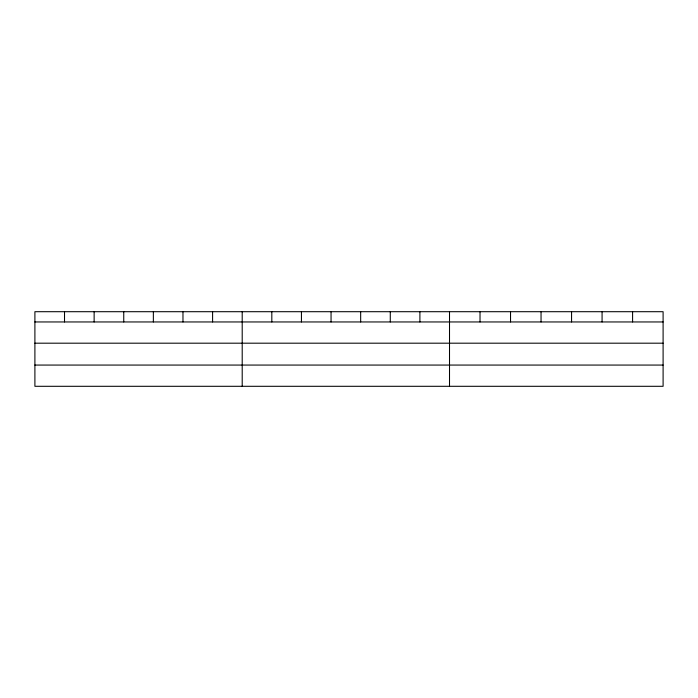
<?xml version="1.0" encoding="UTF-8"?>
<svg xmlns="http://www.w3.org/2000/svg" width="698" height="698" viewBox="0 0 698 698"><rect width="100%" height="100%" fill="white"/><g stroke="black" fill="none" stroke-linecap="round" stroke-linejoin="round"><path stroke-width="1.05" d="M663.1 343.189L663.1 311.701L34.9 311.701L34.9 386.299L663.1 386.299L663.1 343.189L34.9 343.189M34.9 321.953L663.1 321.953M34.9 365.063L663.1 365.063M632.589 311.701L632.589 321.953M602.077 311.701L602.077 321.953M571.566 311.701L571.566 321.953M541.046 311.701L541.046 321.953M510.535 311.701L510.535 321.953M480.023 311.701L480.023 321.953M449.512 311.701L449.512 386.299M419.899 311.701L419.899 321.953M390.278 311.701L390.278 321.953M360.665 311.701L360.665 321.953M331.053 311.701L331.053 321.953M301.44 311.701L301.44 321.953M271.819 311.701L271.819 321.953M242.206 311.701L242.206 386.299M212.593 311.701L212.593 321.953M182.972 311.701L182.972 321.953M153.359 311.701L153.359 321.953M123.747 311.701L123.747 321.953M94.134 311.701L94.134 321.953M64.513 311.701L64.513 321.953"/></g></svg>
